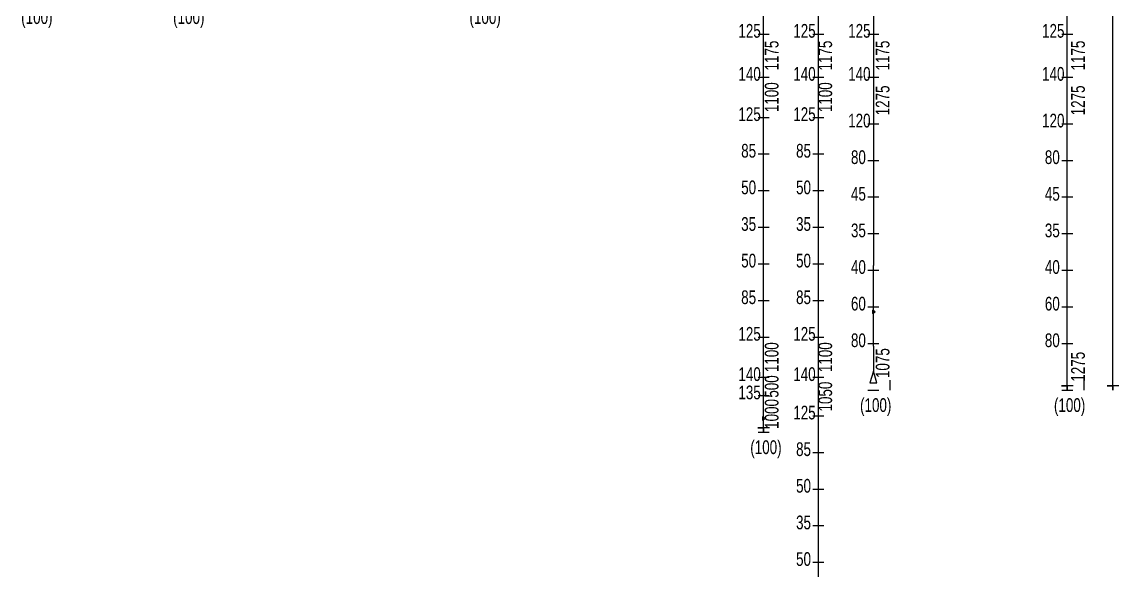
# Model space of a CAD drawing. Header units: millimetres. Extents: x 4465111 to 4895522, y 2166116 to 2541221.
# Drawn here: x 4667213 to 4697331, y 2213152 to 2228143 of the extents above; entities that cross this region are included whole.
import ezdxf
from ezdxf.enums import TextEntityAlignment as Align

# ---------------------------------------------------------------- set-up
doc = ezdxf.new("R2010")
doc.units = ezdxf.units.MM
doc.header["$LTSCALE"] = 50
doc.header["$MEASUREMENT"] = 0
doc.layers.get('DEFPOINTS').update_dxf_attribs({"lineweight": 9})
for name, color, linetype in [('BREAK_LINE', 7, 'Continuous'), ('KCS_TEXT', 2, 'Continuous'), ('S- Border', 6, 'Continuous'), ('SP-Reinforcement', 4, 'Continuous')]:
    doc.layers.add(name, color=color, linetype=linetype)
doc.layers.add('Current_plane_Tendon', color=7, linetype='Continuous', true_color=0xab0000)
doc.layers.add('S-dims', color=8, linetype='Continuous', lineweight=15)
doc.layers.add('S-text', color=3, linetype='Continuous', lineweight=20)
doc.styles.add('KCS_BIGTEXT', font='arial.ttf', dxfattribs={"width": 0.75})
doc.styles.add('KCS_SMTEXT', font='arial.ttf', dxfattribs={"width": 0.7})
doc.dimstyles.new('KCS_DIM150A', dxfattribs={"dimscale": 150, "dimtxt": 2.5, "dimasz": 3, "dimexe": 1.2, "dimexo": 0, "dimgap": 1, "dimtad": 1, "dimdec": 0, "dimzin": 0, "dimdsep": 46, "dimtxsty": 'KCS_SMTEXT', "dimblk": 'ARCHTICK', "dimcen": 0, "dimdle": 1, "dimse1": 1, "dimse2": 1, "dimsd1": 1, "dimsd2": 1, "dimclrd": 1, "dimclre": 1, "dimclrt": 3, "dimadec": 0, "dimazin": 0, "dimtfac": 1, "dimtdec": 0, "dimtix": 1, "dimtmove": 2, "dimatfit": 3, "dimfxl": 1, "dimtolj": 1, "dimtzin": 0, "dimarcsym": 0})

# ---------------------------------------------------------------- blocks, each defined once
blk = doc.blocks.new('*U239')
at = {"layer": 'S- Border'}
blk.add_lwpolyline([(0, 0), (392, 0)], dxfattribs=at)
blk.add_circle((692, 0), 300, dxfattribs=at)
at = {"layer": 'SP-Reinforcement'}
for points in [[(-27530, -160), (-27530, 160), (-27530, 0), (-27650, 0), (-4904, 0)], [(-2700, 0), (-4904, 0)], [(-2700, 0), (-2020, 0), (-1700, 100), (-1700, -100), (-2020, 0)]]:
    blk.add_lwpolyline(points, dxfattribs=at)
at = {"layer": 'S-text', "style": 'KCS_BIGTEXT', "width": 0.75}
blk.add_attdef('COUNT', text='', height=400, rotation=270, dxfattribs=at).set_placement((1646, 0), align=Align.MIDDLE_CENTER)
blk = doc.blocks.new('*U240')
at = {"layer": 'S- Border'}
blk.add_lwpolyline([(0, 0), (392, 0)], dxfattribs=at)
blk.add_circle((692, 0), 300, dxfattribs=at)
at = {"layer": 'SP-Reinforcement'}
for points in [[(-26380, -160), (-26380, 160), (-26380, 0), (-26500, 0), (-4904, 0)], [(-2700, 0), (-4904, 0)], [(-2700, 0), (-2020, 0), (-1700, 100), (-1700, -100), (-2020, 0)]]:
    blk.add_lwpolyline(points, dxfattribs=at)
at = {"layer": 'S-text', "style": 'KCS_BIGTEXT', "width": 0.75}
blk.add_attdef('COUNT', text='', height=400, rotation=270, dxfattribs=at).set_placement((1646, 0), align=Align.MIDDLE_CENTER)
blk = doc.blocks.new('*U241')
at = {"layer": 'S- Border'}
blk.add_lwpolyline([(0, 0), (392, 0)], dxfattribs=at)
blk.add_circle((692, 0), 300, dxfattribs=at)
at = {"layer": 'SP-Reinforcement'}
for points in [[(-26380, -160), (-26380, 160), (-26380, 0), (-26500, 0), (-4904, 0)], [(-2700, 0), (-4904, 0)], [(-2700, 0), (-2020, 0), (-1700, 100), (-1700, -100), (-2020, 0)]]:
    blk.add_lwpolyline(points, dxfattribs=at)
at = {"layer": 'S-text', "style": 'KCS_BIGTEXT', "width": 0.75}
blk.add_attdef('COUNT', text='', height=400, rotation=270, dxfattribs=at).set_placement((1646, 0), align=Align.MIDDLE_CENTER)
blk = doc.blocks.new('*U227')
at = {"layer": 'S- Border'}
blk.add_lwpolyline([(0, 0), (392, 0)], dxfattribs=at)
blk.add_circle((692, 0), 300, dxfattribs=at)
at = {"layer": 'SP-Reinforcement'}
for points in [[(-25300, 0), (-25980, 0), (-26300, 100), (-26300, -100), (-25980, 0)], [(-25300, 0), (-23097, 0)], [(-1820, -160), (-1820, 160), (-1820, 0), (-1700, 0), (-23097, 0)]]:
    blk.add_lwpolyline(points, dxfattribs=at)
at = {"layer": 'S-text', "style": 'KCS_BIGTEXT', "width": 0.75}
blk.add_attdef('COUNT', text='', height=400, rotation=270, dxfattribs=at).set_placement((1646, 0), align=Align.MIDDLE_CENTER)
blk = doc.blocks.new('*U228')
at = {"layer": 'SP-Reinforcement'}
blk.add_lwpolyline([(-44547, 0), (-2020, 0), (-1700, 100), (-1700, -100), (-2020, 0)], dxfattribs=at)
at = {"layer": 'S-text', "style": 'KCS_BIGTEXT', "width": 0.75}
blk.add_attdef('COUNT', text='', height=400, rotation=270, dxfattribs=at).set_placement((1646, 0), align=Align.MIDDLE_CENTER)
blk = doc.blocks.new('*D145')
at = {"layer": 'DEFPOINTS', "color": 0, "transparency": 16777216}
for p in [(4673366, 2311093, 125), (4673366, 2309918, 0), (4673780, 2309918)]:
    blk.add_point(p, dxfattribs=at)
at = {"layer": 'S-dims', "color": 3, "transparency": 16777216, "insert": (4673439, 2310506), "char_height": 375, "attachment_point": 5, "rotation": 90, "style": 'KCS_SMTEXT'}
blk.add_mtext('\\A1;1175', dxfattribs=at)
blk = doc.blocks.new('_ArchTick')
at = {"color": 0, "linetype": 'ByBlock', "const_width": 0.15}
blk.add_lwpolyline([(-0.5, -0.5), (0.5, 0.5)], dxfattribs=at)
blk = doc.blocks.new('*D146')
at = {"layer": 'DEFPOINTS', "color": 0, "transparency": 16777216}
for p in [(4673366, 2309918, 0), (4673366, 2308818, 0), (4673780, 2308818)]:
    blk.add_point(p, dxfattribs=at)
at = {"layer": 'S-dims', "color": 3, "transparency": 16777216, "insert": (4673439, 2309368), "char_height": 375, "attachment_point": 5, "rotation": 90, "style": 'KCS_SMTEXT'}
blk.add_mtext('\\A1;1100', dxfattribs=at)
blk = doc.blocks.new('*D147')
at = {"layer": 'DEFPOINTS', "color": 0, "transparency": 16777216}
for p in [(4673366, 2302818, 125), (4673366, 2301718, 140), (4673780, 2301718)]:
    blk.add_point(p, dxfattribs=at)
at = {"layer": 'S-dims', "color": 3, "transparency": 16777216, "insert": (4673439, 2302268), "char_height": 375, "attachment_point": 5, "rotation": 90, "style": 'KCS_SMTEXT'}
blk.add_mtext('\\A1;1100', dxfattribs=at)
blk = doc.blocks.new('*D148')
at = {"layer": 'DEFPOINTS', "color": 0, "transparency": 16777216}
for p in [(4673366, 2301718, 140), (4673366, 2301218, 0), (4673780, 2301218)]:
    blk.add_point(p, dxfattribs=at)
at = {"layer": 'S-dims', "color": 3, "transparency": 16777216, "insert": (4673439, 2301468), "char_height": 375, "attachment_point": 5, "rotation": 90, "style": 'KCS_SMTEXT'}
blk.add_mtext('\\A1;500', dxfattribs=at)
blk = doc.blocks.new('*D149')
at = {"layer": 'DEFPOINTS', "color": 0, "transparency": 16777216}
for p in [(4673366, 2301218, 0), (4673287, 2300218, 0), (4673780, 2300218)]:
    blk.add_point(p, dxfattribs=at)
at = {"layer": 'S-dims', "color": 3, "transparency": 16777216, "insert": (4673439, 2300718), "char_height": 375, "attachment_point": 5, "rotation": 90, "style": 'KCS_SMTEXT'}
blk.add_mtext('\\A1;1000', dxfattribs=at)
blk = doc.blocks.new('*D153')
at = {"layer": 'DEFPOINTS', "color": 0, "transparency": 16777216}
for p in [(4674907, 2311093, 0), (4674907, 2309918, 0), (4675246, 2309918)]:
    blk.add_point(p, dxfattribs=at)
at = {"layer": 'S-dims', "color": 3, "transparency": 16777216, "insert": (4674904, 2310506), "char_height": 375, "attachment_point": 5, "rotation": 90, "style": 'KCS_SMTEXT'}
blk.add_mtext('\\A1;1175', dxfattribs=at)
blk = doc.blocks.new('*D154')
at = {"layer": 'DEFPOINTS', "color": 0, "transparency": 16777216}
for p in [(4674907, 2309918, 0), (4674991, 2308818, 0), (4675246, 2308818)]:
    blk.add_point(p, dxfattribs=at)
at = {"layer": 'S-dims', "color": 3, "transparency": 16777216, "insert": (4674904, 2309368), "char_height": 375, "attachment_point": 5, "rotation": 90, "style": 'KCS_SMTEXT'}
blk.add_mtext('\\A1;1100', dxfattribs=at)
blk = doc.blocks.new('*D155')
at = {"layer": 'DEFPOINTS', "color": 0, "transparency": 16777216}
for p in [(4675016, 2302818, 0), (4674971, 2301718, 0), (4675246, 2301718)]:
    blk.add_point(p, dxfattribs=at)
at = {"layer": 'S-dims', "color": 3, "transparency": 16777216, "insert": (4674904, 2302268), "char_height": 375, "attachment_point": 5, "rotation": 90, "style": 'KCS_SMTEXT'}
blk.add_mtext('\\A1;1100', dxfattribs=at)
blk = doc.blocks.new('*D156')
at = {"layer": 'DEFPOINTS', "color": 0, "transparency": 16777216}
for p in [(4674971, 2301718, 0), (4674919, 2300668, 0), (4675246, 2300668)]:
    blk.add_point(p, dxfattribs=at)
at = {"layer": 'S-dims', "color": 3, "transparency": 16777216, "insert": (4674904, 2301193), "char_height": 375, "attachment_point": 5, "rotation": 90, "style": 'KCS_SMTEXT'}
blk.add_mtext('\\A1;1050', dxfattribs=at)
blk = doc.blocks.new('*D162')
at = {"layer": 'DEFPOINTS', "color": 0, "transparency": 16777216}
for p in [(4676460, 2311093, 0), (4676460, 2309918, 0), (4676814, 2309918)]:
    blk.add_point(p, dxfattribs=at)
at = {"layer": 'S-dims', "color": 3, "transparency": 16777216, "insert": (4676472, 2310506), "char_height": 375, "attachment_point": 5, "rotation": 90, "style": 'KCS_SMTEXT'}
blk.add_mtext('\\A1;1175', dxfattribs=at)
blk = doc.blocks.new('*D163')
at = {"layer": 'DEFPOINTS', "color": 0, "transparency": 16777216}
for p in [(4676460, 2309918, 0), (4676516, 2308643, 0), (4676814, 2308643)]:
    blk.add_point(p, dxfattribs=at)
at = {"layer": 'S-dims', "color": 3, "transparency": 16777216, "insert": (4676472, 2309281), "char_height": 375, "attachment_point": 5, "rotation": 90, "style": 'KCS_SMTEXT'}
blk.add_mtext('\\A1;1275', dxfattribs=at)
blk = doc.blocks.new('*D164')
at = {"layer": 'DEFPOINTS', "color": 0, "transparency": 16777216}
for p in [(4676366, 2302643, 80), (4676444, 2301568, 0), (4676814, 2301568)]:
    blk.add_point(p, dxfattribs=at)
at = {"layer": 'S-dims', "color": 3, "transparency": 16777216, "insert": (4676472, 2302106), "char_height": 375, "attachment_point": 5, "rotation": 90, "style": 'KCS_SMTEXT'}
blk.add_mtext('\\A1;1075', dxfattribs=at)
blk = doc.blocks.new('*D168')
at = {"layer": 'DEFPOINTS', "color": 0, "transparency": 16777216}
for p in [(4681763, 2311093, 0), (4681763, 2309918, 0), (4682154, 2309918)]:
    blk.add_point(p, dxfattribs=at)
at = {"layer": 'S-dims', "color": 3, "transparency": 16777216, "insert": (4681812, 2310506), "char_height": 375, "attachment_point": 5, "rotation": 90, "style": 'KCS_SMTEXT'}
blk.add_mtext('\\A1;1175', dxfattribs=at)
blk = doc.blocks.new('*D29')
at = {"layer": 'DEFPOINTS', "color": 0, "transparency": 16777216}
for p in [(4681763, 2309918, 0), (4681763, 2308643, 0), (4682154, 2308643)]:
    blk.add_point(p, dxfattribs=at)
at = {"layer": 'S-dims', "color": 3, "transparency": 16777216, "insert": (4681812, 2309281), "char_height": 375, "attachment_point": 5, "rotation": 90, "style": 'KCS_SMTEXT'}
blk.add_mtext('\\A1;1275', dxfattribs=at)
blk = doc.blocks.new('*D30')
at = {"layer": 'DEFPOINTS', "color": 0, "transparency": 16777216}
for p in [(4681763, 2302643, 80), (4681855, 2301368, 0), (4682154, 2301368)]:
    blk.add_point(p, dxfattribs=at)
at = {"layer": 'S-dims', "color": 3, "transparency": 16777216, "insert": (4681812, 2302006), "char_height": 375, "attachment_point": 5, "rotation": 90, "style": 'KCS_SMTEXT'}
blk.add_mtext('\\A1;1275', dxfattribs=at)
blk = doc.blocks.new('T4- Cap doc')
at = {"color": 5, "linetype": 'Continuous'}
for points, elevation in [([(4673065.8, 2311093.1), (4673365.8, 2311093.1)], 125), ([(4674565.8, 2311093.1), (4674865.8, 2311093.1)], 125), ([(4676065.8, 2311093.1), (4676365.8, 2311093.1)], 125), ([(4681365.8, 2311093.1), (4681665.8, 2311093.1)], 125), ([(4673065.8, 2309918.1), (4673365.8, 2309918.1)], 140), ([(4674565.8, 2309918.1), (4674865.8, 2309918.1)], 140), ([(4676065.8, 2309918.1), (4676365.8, 2309918.1)], 140), ([(4681365.8, 2309918.1), (4681665.8, 2309918.1)], 140), ([(4673065.8, 2308818.1), (4673365.8, 2308818.1)], 125), ([(4674565.8, 2308818.1), (4674865.8, 2308818.1)], 125), ([(4676065.8, 2308643.1), (4676365.8, 2308643.1)], 120), ([(4681365.8, 2308643.1), (4681665.8, 2308643.1)], 120), ([(4673065.8, 2307818.1), (4673365.8, 2307818.1)], 85), ([(4674565.8, 2307818.1), (4674865.8, 2307818.1)], 85), ([(4676065.8, 2307643.1), (4676365.8, 2307643.1)], 80), ([(4681365.8, 2307643.1), (4681665.8, 2307643.1)], 80), ([(4673065.8, 2306818.1), (4673365.8, 2306818.1)], 50), ([(4674565.8, 2306818.1), (4674865.8, 2306818.1)], 50), ([(4676065.8, 2306643.1), (4676365.8, 2306643.1)], 45), ([(4681365.8, 2306643.1), (4681665.8, 2306643.1)], 45), ([(4673065.8, 2305818.1), (4673365.8, 2305818.1)], 35), ([(4674565.8, 2305818.1), (4674865.8, 2305818.1)], 35), ([(4676065.8, 2305643.1), (4676365.8, 2305643.1)], 35), ([(4681365.8, 2305643.1), (4681665.8, 2305643.1)], 35), ([(4673065.8, 2304818.1), (4673365.8, 2304818.1)], 50), ([(4674565.8, 2304818.1), (4674865.8, 2304818.1)], 50), ([(4676065.8, 2304643.1), (4676365.8, 2304643.1)], 40), ([(4681365.8, 2304643.1), (4681665.8, 2304643.1)], 40), ([(4673065.8, 2303818.1), (4673365.8, 2303818.1)], 85), ([(4674565.8, 2303818.1), (4674865.8, 2303818.1)], 85), ([(4676065.8, 2303643.1), (4676365.8, 2303643.1)], 60), ([(4681365.8, 2303643.1), (4681665.8, 2303643.1)], 60), ([(4673065.8, 2302818.1), (4673365.8, 2302818.1)], 125), ([(4674565.8, 2302818.1), (4674865.8, 2302818.1)], 125), ([(4676065.8, 2302643.1), (4676365.8, 2302643.1)], 80), ([(4681365.8, 2302643.1), (4681665.8, 2302643.1)], 80), ([(4673065.8, 2301718.1), (4673365.8, 2301718.1)], 140), ([(4674565.8, 2301718.1), (4674865.8, 2301718.1)], 140), ([(4676665.8, 2301643.1), (4676665.8, 2301368.1)], 0), ([(4681965.8, 2301643.1), (4681965.8, 2301368.1)], 0), ([(4676065.8, 2301368.1), (4676365.8, 2301368.1)], 100), ([(4681365.8, 2301368.1), (4681665.8, 2301368.1)], 100), ([(4673065.8, 2301218.1), (4673365.8, 2301218.1)], 135), ([(4674565.8, 2300668.1), (4674865.8, 2300668.1)], 125), ([(4673065.8, 2300218.1), (4673365.8, 2300218.1)], 100), ([(4674565.8, 2299668.1), (4674865.8, 2299668.1)], 85), ([(4674565.8, 2298668.1), (4674865.8, 2298668.1)], 50), ([(4674565.8, 2297668.1), (4674865.8, 2297668.1)], 35), ([(4674565.8, 2296668.1), (4674865.8, 2296668.1)], 50)]:
    blk.add_lwpolyline(points, dxfattribs=dict(at, elevation=elevation))
at = {"color": 5, "linetype": 'Continuous', "elevation": 3300}
for points in [[(4676265.8, 2303505.6), (4676190.8, 2303548.9), (4676190.8, 2303462.3), (4676265.8, 2303505.6)], [(4673265.8, 2300593.1), (4673190.8, 2300636.4), (4673190.8, 2300549.8), (4673265.8, 2300593.1)]]:
    blk.add_lwpolyline(points, close=True, dxfattribs=at)
at = {"layer": 'Current_plane_Tendon'}
ref = blk.add_blockref('*U239', (4673215.8, 2327868.4, 0), dxfattribs=dict(at, rotation=90))
ref.add_attrib('COUNT', '3', dxfattribs={"layer": 'S-text', "height": 400, "style": 'KCS_BIGTEXT', "width": 0.75}).set_placement((4673215.8, 2329119.9, 0), align=Align.MIDDLE_CENTER)
at = {"layer": 'Current_plane_Tendon', "rotation": 90}
blk.add_blockref('*U228', (4674715.8, 2327868.4, 0), dxfattribs=at)
at = {"layer": 'Current_plane_Tendon'}
ref = blk.add_blockref('*U227', (4676215.8, 2327868.4), dxfattribs=dict(at, rotation=90))
ref.add_attrib('COUNT', '3', dxfattribs={"layer": 'S-text', "height": 400, "style": 'KCS_BIGTEXT', "width": 0.75}).set_placement((4676215.8, 2329119.9), align=Align.MIDDLE_CENTER)
ref = blk.add_blockref('*U240', (4681515.8, 2327868.4), dxfattribs=dict(at, rotation=90))
ref.add_attrib('COUNT', '2', dxfattribs={"layer": 'S-text', "height": 400, "style": 'KCS_BIGTEXT', "width": 0.75}).set_placement((4681515.8, 2329112.8), align=Align.MIDDLE_CENTER)
ref = blk.add_blockref('*U241', (4682765.8, 2327868.4), dxfattribs=dict(at, rotation=90))
ref.add_attrib('COUNT', '3', dxfattribs={"layer": 'S-text', "height": 400, "style": 'KCS_BIGTEXT', "width": 0.75}).set_placement((4682765.8, 2329119.9), align=Align.MIDDLE_CENTER)
at = {"layer": 'KCS_TEXT', "style": 'KCS_SMTEXT', "width": 0.7}
for s, p in [('(100)', (4652925.2, 2311368.1, 100)), ('125', (4672527.7, 2310993.1, 125)), ('125', (4674027.7, 2310993.1, 125)), ('125', (4675527.7, 2310993.1, 125)), ('125', (4680827.7, 2310993.1, 125)), ('140', (4672527.7, 2309818.1, 140)), ('140', (4674027.7, 2309818.1, 140)), ('140', (4675527.7, 2309818.1, 140)), ('140', (4680827.7, 2309818.1, 140)), ('120', (4675527.7, 2308543.1, 120)), ('120', (4680827.7, 2308543.1, 120)), ('80', (4675603.9, 2307543.1, 80)), ('80', (4680903.9, 2307543.1, 80)), ('45', (4675603.9, 2306543.1, 45)), ('45', (4680903.9, 2306543.1, 45)), ('35', (4675603.9, 2305543.1, 35)), ('35', (4680903.9, 2305543.1, 35)), ('40', (4675603.9, 2304543.1, 40)), ('40', (4680903.9, 2304543.1, 40)), ('60', (4675603.9, 2303543.1, 60)), ('60', (4680903.9, 2303543.1, 60)), ('80', (4675603.9, 2302543.1, 80)), ('80', (4680903.9, 2302543.1, 80)), ('(100)', (4675852.5, 2300772.6, 100)), ('(100)', (4681152.5, 2300772.6, 100)), ('125', (4674027.7, 2300568.1, 125)), ('85', (4674103.9, 2299568.1, 85)), ('50', (4674103.9, 2298568.1, 50)), ('35', (4674103.9, 2297568.1, 35)), ('50', (4674103.9, 2296568.1, 50))]:
    blk.add_text(s, height=375, dxfattribs=at).set_placement(p)
for s, p in [('(100)', (4657077.7, 2311368.1, 100)), ('(100)', (4665177.7, 2311368.1, 100)), ('125', (4672527.7, 2308718.1, 125)), ('125', (4674027.7, 2308718.1, 125)), ('85', (4672603.9, 2307718.1, 85)), ('85', (4674103.9, 2307718.1, 85)), ('50', (4672603.9, 2306718.1, 50)), ('50', (4674103.9, 2306718.1, 50)), ('35', (4672603.9, 2305718.1, 35)), ('35', (4674103.9, 2305718.1, 35)), ('50', (4672603.9, 2304718.1, 50)), ('50', (4674103.9, 2304718.1, 50)), ('85', (4672603.9, 2303718.1, 85)), ('85', (4674103.9, 2303718.1, 85)), ('125', (4672527.7, 2302718.1, 125)), ('125', (4674027.7, 2302718.1, 125)), ('140', (4672527.7, 2301618.1, 140)), ('140', (4674027.7, 2301618.1, 140)), ('135', (4672527.7, 2301118.1, 135)), ('(100)', (4672852.5, 2299622.6, 100))]:
    blk.add_text(s, height=375, rotation=360, dxfattribs=at).set_placement(p)
at = {"layer": 'S-dims'}
for base, p1, p2, picture, middle in [((4673780, 2309918.1, 0), (4673365.8, 2311093.1, 125), (4673365.8, 2309918.1, 0), '*D145', (4673438.5, 2310505.6, 0)), ((4675245.5, 2309918.1), (4674907, 2311093.1, 0), (4674907, 2309918.1, 0), '*D153', (4674904, 2310505.6)), ((4676813.5, 2309918.1), (4676459.5, 2311093.1, 0), (4676459.5, 2309918.1, 0), '*D162', (4676472, 2310505.6)), ((4682153.5, 2309918.1), (4681762.5, 2311093.1, 0), (4681762.5, 2309918.1, 0), '*D168', (4681812, 2310505.6)), ((4673780, 2308818.1, 0), (4673365.8, 2309918.1, 0), (4673365.8, 2308818.1, 0), '*D146', (4673438.5, 2309368.1, 0)), ((4675245.5, 2308818.1), (4674907, 2309918.1, 0), (4674990.5, 2308818.1, 0), '*D154', (4674904, 2309368.1)), ((4676813.5, 2308643.1), (4676459.5, 2309918.1, 0), (4676515.8, 2308643.1, 0), '*D163', (4676472, 2309280.6)), ((4682153.5, 2308643.1), (4681762.5, 2309918.1, 0), (4681762.5, 2308643.1, 0), '*D29', (4681812, 2309280.6)), ((4673780, 2301718.1, 0), (4673365.8, 2302818.1, 125), (4673365.8, 2301718.1, 140), '*D147', (4673438.5, 2302268.1, 0)), ((4675245.5, 2301718.1), (4675015.8, 2302818.1, 0), (4674971, 2301718.1, 0), '*D155', (4674904, 2302268.1)), ((4676813.5, 2301568.1), (4676365.8, 2302643.1, 80), (4676443.5, 2301568.1, 0), '*D164', (4676472, 2302105.6)), ((4682153.5, 2301368.1), (4681762.5, 2302643.1, 80), (4681854.5, 2301368.1, 0), '*D30', (4681812, 2302005.6)), ((4673780, 2301218.1, 0), (4673365.8, 2301718.1, 140), (4673365.8, 2301218.1, 0), '*D148', (4673438.5, 2301468.1, 0)), ((4675245.5, 2300668.1), (4674971, 2301718.1, 0), (4674918.5, 2300668.1, 0), '*D156', (4674904, 2301193.1)), ((4673780, 2300218.1, 0), (4673365.8, 2301218.1, 0), (4673287, 2300218.1, 0), '*D149', (4673438.5, 2300718.1, 0))]:
    dim = blk.add_linear_dim(base=base, p1=p1, p2=p2, angle=90, dimstyle='KCS_DIM150A', dxfattribs=at)
    dim.commit()
    dim.dimension.update_dxf_attribs({"geometry": picture, "text_midpoint": middle})

msp = doc.modelspace()

# ---------------------------------------------------------------- block references
at = {"layer": 'BREAK_LINE'}
msp.add_blockref('T4- Cap doc', (14264.7, -83278.3), dxfattribs=at)

doc.saveas('drawing.dxf')
